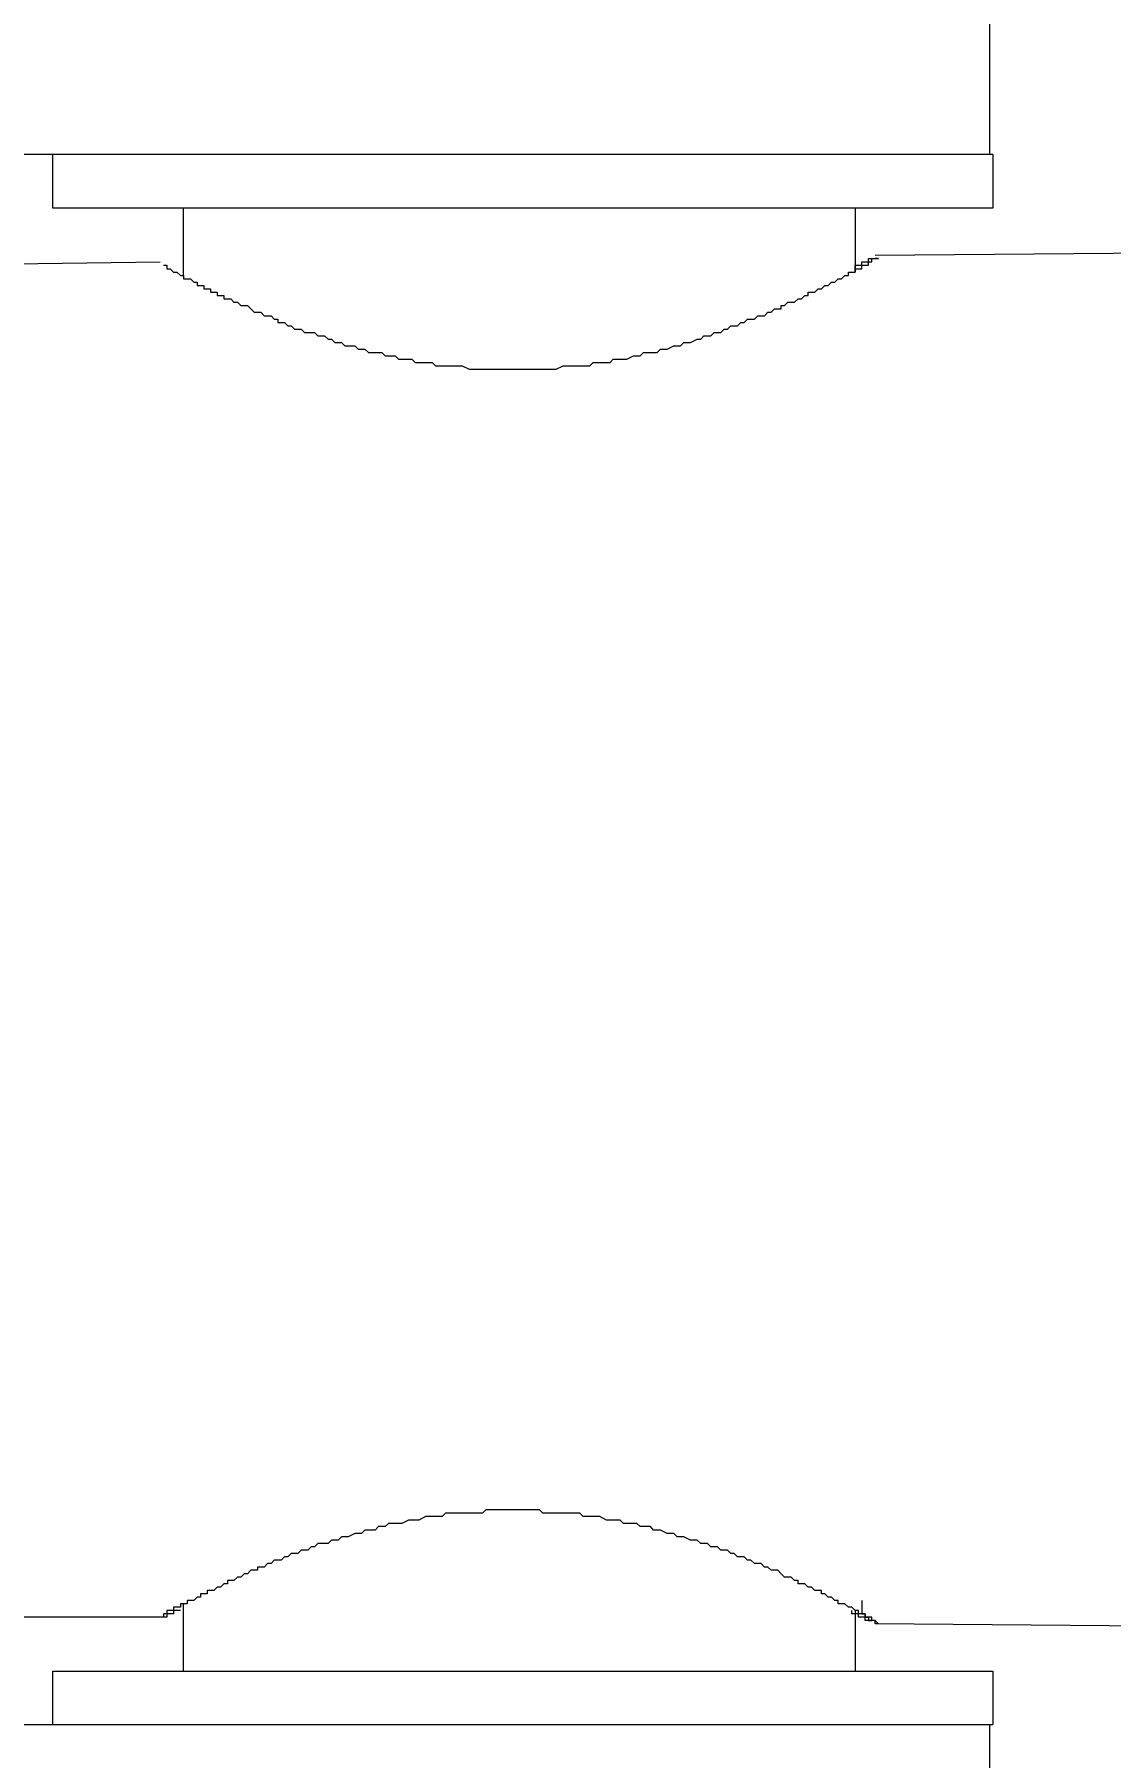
# Model space of a CAD drawing. Header units: millimetres. Extents: x -8913 to 62688, y -13000 to 43000.
# Drawn here: x 50457.78 to 50474.62, y 14121.65 to 14148.61 of the extents above; entities that cross this region are included whole.
import ezdxf

# ---------------------------------------------------------------- set-up
doc = ezdxf.new("R2010")
doc.units = ezdxf.units.MM
doc.header["$MEASUREMENT"] = 0
doc.header["$PDMODE"] = 1
for name, color, linetype, lineweight in [('07--DIM-2', 2, 'Continuous', 25), ('1735 X DT-5BR-FFP$0$N--SANITARY-2', 9, 'Continuous', 18), ('N--DRAINPOINT', 251, 'Continuous', 18), ('N--SANITARY-1', 9, 'Continuous', 18), ('Z--X-REF', 7, 'Continuous', 0)]:
    doc.layers.add(name, color=color, linetype=linetype, lineweight=lineweight)
doc.styles.add('ISO', font='isocp2.shx', dxfattribs={"width": 0.8})
doc.dimstyles.new('1-100_AR', dxfattribs={"dimtxt": 225, "dimasz": 100, "dimexe": 100, "dimexo": 100, "dimgap": 0, "dimtad": 0, "dimdec": 0, "dimzin": 12, "dimdsep": 46, "dimtxsty": 'ISO', "dimblk": 'ARCHTICK', "dimcen": 100, "dimdle": 100, "dimclrd": 8, "dimclre": 9, "dimclrt": 2, "dimadec": 0, "dimazin": 0, "dimtfac": 1, "dimtdec": 0, "dimtmove": 0, "dimatfit": 2, "dimldrblk": 'ARCHTICK', "dimfxl": 1, "dimtvp": 0.75, "dimtolj": 1, "dimtzin": 12, "dimlwd": 9, "dimlwe": 9, "dimarcsym": 0})

# ---------------------------------------------------------------- blocks, each defined once
blk = doc.blocks.new('1735 X DT-5BR-FFP$0$A$C491B616C')
at = {"lineweight": 9, "ltscale": 5}
for points in [[(-19.008, -17.053), (-18.583, -67.534)], [(16.18, -67.534), (16.605, -17.053)], [(-21.139, -64.635), (-86.148, -64.635)], [(-19.777, -64.551), (-21.139, -64.551)], [(-21.139, -76.574), (-21.139, -64.551)], [(-19.777, -88.427), (-19.777, -64.551)], [(18.736, -64.551), (17.372, -64.551)], [(17.372, -64.551), (17.372, -88.427)], [(18.736, -64.551), (18.736, -76.574)], [(83.659, -64.635), (18.736, -64.635)], [(-18.497, -67.534), (-18.583, -67.45), (-18.583, -67.534), (-18.497, -67.534), (-18.497, -67.62), (-18.412, -67.62), (-18.412, -67.705), (-18.412, -67.791), (-18.328, -67.791), (-18.328, -67.875), (-18.328, -67.961), (-18.242, -67.961), (-18.242, -68.046), (-18.157, -68.132), (-18.157, -68.216), (-18.071, -68.302), (-18.071, -68.387), (-18.071, -68.473), (-17.987, -68.473), (-17.987, -68.557), (-17.901, -68.644), (-17.901, -68.728), (-17.816, -68.814), (-17.816, -68.898), (-17.732, -68.898), (-17.732, -68.983), (-17.732, -69.069), (-17.646, -69.155), (-17.646, -69.24), (-17.561, -69.324), (-17.561, -69.41), (-17.561, -69.494), (-17.475, -69.494), (-17.475, -69.581), (-17.391, -69.667), (-17.391, -69.751), (-17.391, -69.836), (-17.305, -69.922), (-17.22, -70.008), (-17.22, -70.094), (-17.22, -70.177), (-17.136, -70.263), (-17.136, -70.349), (-17.05, -70.435), (-17.05, -70.519), (-17.05, -70.604), (-16.965, -70.69), (-16.965, -70.776), (-16.879, -70.86), (-16.879, -70.945), (-16.879, -71.031), (-16.793, -71.117), (-16.793, -71.202), (-16.709, -71.286), (-16.709, -71.372), (-16.709, -71.456), (-16.624, -71.543), (-16.624, -71.713), (-16.538, -71.798), (-16.538, -71.884), (-16.538, -71.968), (-16.452, -72.054), (-16.452, -72.139), (-16.452, -72.225), (-16.368, -72.395), (-16.368, -72.48), (-16.368, -72.566), (-16.282, -72.65), (-16.282, -72.736), (-16.282, -72.821), (-16.197, -72.991), (-16.197, -73.077), (-16.197, -73.163), (-16.111, -73.246), (-16.111, -73.418), (-16.111, -73.505), (-16.027, -73.587), (-16.027, -73.673), (-16.027, -73.846), (-16.027, -73.93), (-15.942, -74.014), (-15.942, -74.187), (-15.942, -74.271), (-15.942, -74.357), (-15.856, -74.528), (-15.856, -74.612), (-15.856, -74.698), (-15.856, -74.867), (-15.856, -74.953), (-15.772, -75.039), (-15.772, -75.208), (-15.772, -75.294), (-15.772, -75.379), (-15.772, -75.549), (-15.772, -75.635), (-15.772, -75.72), (-15.772, -75.89), (-15.772, -75.976), (-15.686, -76.061), (-15.686, -76.231), (-15.686, -76.317), (-15.686, -76.488), (-15.686, -76.574), (-15.686, -76.659), (-15.686, -76.829), (-15.686, -76.915), (-15.686, -77.001), (-15.686, -77.17), (-15.686, -77.256), (-15.686, -77.425), (-15.772, -77.511), (-15.772, -77.597), (-15.772, -77.768), (-15.772, -77.852), (-15.772, -77.938), (-15.772, -78.109), (-15.772, -78.193), (-15.772, -78.279), (-15.772, -78.448), (-15.856, -78.534), (-15.856, -78.621), (-15.856, -78.789), (-15.856, -78.875), (-15.856, -78.962), (-15.942, -79.13), (-15.942, -79.217), (-15.942, -79.301), (-15.942, -79.387), (-16.027, -79.558), (-16.027, -79.642), (-16.027, -79.728), (-16.027, -79.899), (-16.111, -79.985), (-16.111, -80.069), (-16.111, -80.154), (-16.197, -80.24), (-16.197, -80.409), (-16.197, -80.495), (-16.282, -80.581), (-16.282, -80.667), (-16.282, -80.751), (-16.368, -80.922), (-16.368, -81.008), (-16.368, -81.092), (-16.452, -81.179), (-16.452, -81.263), (-16.452, -81.349), (-16.538, -81.433), (-16.538, -81.604), (-16.538, -81.69), (-16.624, -81.775), (-16.624, -81.861), (-16.709, -81.945), (-16.709, -82.031), (-16.709, -82.116), (-16.793, -82.202), (-16.793, -82.286), (-16.793, -82.371), (-16.879, -82.457), (-16.879, -82.543), (-16.965, -82.627), (-16.965, -82.712), (-16.965, -82.798), (-17.05, -82.882), (-17.05, -82.968), (-17.136, -83.053), (-17.136, -83.139), (-17.136, -83.223), (-17.22, -83.223), (-17.22, -83.309), (-17.22, -83.395), (-17.305, -83.48), (-17.305, -83.564), (-17.391, -83.65), (-17.391, -83.736), (-17.475, -83.823), (-17.475, -83.905), (-17.475, -83.991), (-17.561, -83.991), (-17.561, -84.078), (-17.646, -84.164), (-17.646, -84.246), (-17.732, -84.332), (-17.732, -84.419), (-17.732, -84.505), (-17.816, -84.505), (-17.816, -84.589), (-17.816, -84.674), (-17.901, -84.674), (-17.901, -84.76), (-17.987, -84.844), (-17.987, -84.93), (-17.987, -85.015), (-18.071, -85.015), (-18.071, -85.101), (-18.071, -85.185), (-18.157, -85.185), (-18.157, -85.271), (-18.157, -85.356), (-18.242, -85.356), (-18.242, -85.442), (-18.242, -85.526), (-18.328, -85.526), (-18.328, -85.612), (-18.412, -85.612), (-18.412, -85.697)], [(15.839, -68.046), (15.925, -68.046), (15.925, -67.961), (15.925, -67.875), (16.009, -67.875), (16.009, -67.791), (16.009, -67.705), (16.095, -67.705), (16.095, -67.62)], [(-18.242, -68.046), (-19.777, -68.046)], [(17.372, -68.046), (15.754, -68.046)], [(-21.139, -85.783), (-21.139, -76.574)], [(18.736, -76.574), (18.736, -85.783)], [(-19.777, -85.101), (-18.071, -85.101)], [(-18.242, -85.185), (-18.242, -85.271), (-18.242, -85.356), (-18.328, -85.356), (-18.328, -85.442), (-18.328, -85.526), (-18.412, -85.526), (-18.412, -85.612), (-18.412, -85.697)], [(15.668, -85.101), (17.372, -85.101)], [(-18.412, -85.697), (-18.412, -91.922)], [(15.925, -91.922), (16.009, -85.697)], [(-21.139, -95.844), (-21.139, -85.783)], [(18.736, -85.783), (18.736, -95.844)], [(-21.139, -88.427), (-19.777, -88.427)], [(17.372, -88.427), (18.736, -88.427)]]:
    blk.add_lwpolyline(points, dxfattribs=at)
for points, knots in [([(-17.987, -67.875), (-17.987, -67.875), (-18.071, -67.875), (-18.071, -67.875), (-18.071, -67.875), (-18.157, -67.875), (-18.157, -67.875), (-18.157, -67.875), (-18.242, -67.875), (-18.242, -67.875), (-18.242, -67.875), (-18.328, -67.875), (-18.328, -67.875), (-18.328, -67.875), (-18.328, -67.791), (-18.328, -67.791), (-18.328, -67.791), (-18.412, -67.791), (-18.412, -67.791), (-18.412, -67.791), (-18.412, -67.705), (-18.412, -67.705), (-18.412, -67.705), (-18.497, -67.705), (-18.497, -67.705), (-18.497, -67.705), (-18.497, -67.62), (-18.497, -67.62), (-18.497, -67.62), (-18.497, -67.705), (-18.497, -67.705), (-18.497, -67.705), (-18.497, -67.791), (-18.497, -67.791), (-18.497, -67.791), (-18.412, -67.791), (-18.412, -67.791), (-18.412, -67.791), (-18.412, -67.875), (-18.412, -67.875), (-18.412, -67.875), (-18.412, -67.961), (-18.412, -67.961), (-18.412, -67.961), (-18.328, -67.961), (-18.328, -67.961), (-18.328, -67.961), (-18.328, -68.046), (-18.328, -68.046), (-18.328, -68.046), (-18.328, -68.132), (-18.328, -68.132), (-18.328, -68.132), (-18.242, -68.132), (-18.242, -68.132)], [0, 0, 0, 0, 1, 1, 1, 2, 2, 2, 3, 3, 3, 4, 4, 4, 5, 5, 5, 6, 6, 6, 7, 7, 7, 8, 8, 8, 9, 9, 9, 10, 10, 10, 11, 11, 11, 12, 12, 12, 13, 13, 13, 14, 14, 14, 15, 15, 15, 16, 16, 16, 17, 17, 17, 18, 18, 18, 18]), ([(15.925, -85.612), (15.925, -85.612), (15.925, -85.526), (15.925, -85.526), (15.925, -85.526), (15.839, -85.526), (15.839, -85.526), (15.839, -85.526), (15.839, -85.442), (15.839, -85.442), (15.839, -85.442), (15.754, -85.356), (15.754, -85.356), (15.754, -85.356), (15.754, -85.271), (15.754, -85.271), (15.754, -85.271), (15.668, -85.185), (15.668, -85.185), (15.668, -85.185), (15.668, -85.101), (15.668, -85.101), (15.668, -85.101), (15.584, -85.101), (15.584, -85.101), (15.584, -85.101), (15.584, -85.015), (15.584, -85.015), (15.584, -85.015), (15.584, -84.93), (15.584, -84.93), (15.584, -84.93), (15.498, -84.844), (15.498, -84.844), (15.498, -84.844), (15.498, -84.76), (15.498, -84.76), (15.498, -84.76), (15.412, -84.76), (15.412, -84.76), (15.412, -84.76), (15.412, -84.674), (15.412, -84.674), (15.412, -84.674), (15.412, -84.589), (15.412, -84.589), (15.412, -84.589), (15.327, -84.589), (15.327, -84.589), (15.327, -84.589), (15.327, -84.505), (15.327, -84.505), (15.327, -84.505), (15.327, -84.419), (15.327, -84.419), (15.327, -84.419), (15.241, -84.419), (15.241, -84.419), (15.241, -84.419), (15.241, -84.332), (15.241, -84.332), (15.241, -84.332), (15.241, -84.246), (15.241, -84.246), (15.241, -84.246), (15.157, -84.246), (15.157, -84.246), (15.157, -84.246), (15.157, -84.164), (15.157, -84.164), (15.157, -84.164), (15.157, -84.078), (15.157, -84.078), (15.157, -84.078), (15.071, -84.078), (15.071, -84.078), (15.071, -84.078), (15.071, -83.991), (15.071, -83.991), (15.071, -83.991), (15.071, -83.905), (15.071, -83.905), (15.071, -83.905), (14.986, -83.823), (14.986, -83.823), (14.986, -83.823), (14.986, -83.736), (14.986, -83.736), (14.986, -83.736), (14.902, -83.65), (14.902, -83.65), (14.902, -83.65), (14.902, -83.564), (14.902, -83.564), (14.902, -83.564), (14.902, -83.48), (14.902, -83.48), (14.902, -83.48), (14.816, -83.395), (14.816, -83.395), (14.816, -83.395), (14.731, -83.309), (14.731, -83.309), (14.731, -83.309), (14.731, -83.223), (14.731, -83.223), (14.731, -83.223), (14.731, -83.139), (14.731, -83.139), (14.731, -83.139), (14.645, -83.053), (14.645, -83.053), (14.645, -83.053), (14.645, -82.968), (14.645, -82.968), (14.645, -82.968), (14.645, -82.882), (14.645, -82.882), (14.645, -82.882), (14.561, -82.798), (14.561, -82.798), (14.561, -82.798), (14.561, -82.712), (14.561, -82.712), (14.561, -82.712), (14.475, -82.712), (14.475, -82.712), (14.475, -82.712), (14.475, -82.627), (14.475, -82.627), (14.475, -82.627), (14.475, -82.543), (14.475, -82.543), (14.475, -82.543), (14.39, -82.457), (14.39, -82.457), (14.39, -82.457), (14.39, -82.371), (14.39, -82.371), (14.39, -82.371), (14.306, -82.286), (14.306, -82.286), (14.306, -82.286), (14.306, -82.202), (14.306, -82.202), (14.306, -82.202), (14.306, -82.116), (14.306, -82.116), (14.306, -82.116), (14.22, -82.031), (14.22, -82.031), (14.22, -82.031), (14.22, -81.861), (14.22, -81.861), (14.22, -81.861), (14.22, -81.775), (14.22, -81.775), (14.22, -81.775), (14.135, -81.69), (14.135, -81.69), (14.135, -81.69), (14.135, -81.604), (14.135, -81.604), (14.135, -81.604), (14.135, -81.52), (14.135, -81.52), (14.135, -81.52), (14.049, -81.433), (14.049, -81.433), (14.049, -81.433), (14.049, -81.349), (14.049, -81.349), (14.049, -81.349), (13.965, -81.263), (13.965, -81.263), (13.965, -81.263), (13.965, -81.179), (13.965, -81.179), (13.965, -81.179), (13.965, -81.092), (13.965, -81.092), (13.965, -81.092), (13.879, -81.008), (13.879, -81.008), (13.879, -81.008), (13.879, -80.836), (13.879, -80.836), (13.879, -80.836), (13.879, -80.751), (13.879, -80.751), (13.879, -80.751), (13.794, -80.667), (13.794, -80.667), (13.794, -80.667), (13.794, -80.581), (13.794, -80.581), (13.794, -80.581), (13.794, -80.495), (13.794, -80.495), (13.794, -80.495), (13.71, -80.409), (13.71, -80.409), (13.71, -80.409), (13.71, -80.24), (13.71, -80.24), (13.71, -80.24), (13.71, -80.154), (13.71, -80.154), (13.71, -80.154), (13.71, -80.069), (13.71, -80.069), (13.71, -80.069), (13.624, -79.985), (13.624, -79.985), (13.624, -79.985), (13.624, -79.813), (13.624, -79.813), (13.624, -79.813), (13.624, -79.728), (13.624, -79.728), (13.624, -79.728), (13.539, -79.642), (13.539, -79.642), (13.539, -79.642), (13.539, -79.558), (13.539, -79.558), (13.539, -79.558), (13.539, -79.471), (13.539, -79.471), (13.539, -79.471), (13.539, -79.301), (13.539, -79.301), (13.539, -79.301), (13.453, -79.217), (13.453, -79.217), (13.453, -79.217), (13.453, -79.13), (13.453, -79.13), (13.453, -79.13), (13.453, -78.962), (13.453, -78.962), (13.453, -78.962), (13.453, -78.875), (13.453, -78.875), (13.453, -78.875), (13.453, -78.789), (13.453, -78.789), (13.453, -78.789), (13.369, -78.705), (13.369, -78.705), (13.369, -78.705), (13.369, -78.534), (13.369, -78.534), (13.369, -78.534), (13.369, -78.448), (13.369, -78.448), (13.369, -78.448), (13.369, -78.364), (13.369, -78.364), (13.369, -78.364), (13.369, -78.193), (13.369, -78.193), (13.369, -78.193), (13.369, -78.109), (13.369, -78.109), (13.369, -78.109), (13.369, -78.023), (13.369, -78.023), (13.369, -78.023), (13.283, -77.852), (13.283, -77.852), (13.283, -77.852), (13.283, -77.768), (13.283, -77.768), (13.283, -77.768), (13.283, -77.682), (13.283, -77.682), (13.283, -77.682), (13.283, -77.511), (13.283, -77.511), (13.283, -77.511), (13.283, -77.425), (13.283, -77.425), (13.283, -77.425), (13.283, -77.341), (13.283, -77.341), (13.283, -77.341), (13.283, -77.17), (13.283, -77.17), (13.283, -77.17), (13.283, -77.084), (13.283, -77.084), (13.283, -77.084), (13.283, -77.001), (13.283, -77.001), (13.283, -77.001), (13.283, -76.829), (13.283, -76.829), (13.283, -76.829), (13.283, -76.743), (13.283, -76.743), (13.283, -76.743), (13.283, -76.659), (13.283, -76.659), (13.283, -76.659), (13.283, -76.488), (13.283, -76.488), (13.283, -76.488), (13.283, -76.402), (13.283, -76.402), (13.283, -76.402), (13.283, -76.317), (13.283, -76.317), (13.283, -76.317), (13.283, -76.147), (13.283, -76.147), (13.283, -76.147), (13.283, -76.061), (13.283, -76.061), (13.283, -76.061), (13.283, -75.976), (13.283, -75.976), (13.283, -75.976), (13.283, -75.806), (13.283, -75.806), (13.283, -75.806), (13.283, -75.72), (13.283, -75.72), (13.283, -75.72), (13.283, -75.635), (13.283, -75.635), (13.283, -75.635), (13.369, -75.465), (13.369, -75.465), (13.369, -75.465), (13.369, -75.379), (13.369, -75.379), (13.369, -75.379), (13.369, -75.294), (13.369, -75.294), (13.369, -75.294), (13.369, -75.124), (13.369, -75.124), (13.369, -75.124), (13.369, -75.039), (13.369, -75.039), (13.369, -75.039), (13.369, -74.953), (13.369, -74.953), (13.369, -74.953), (13.369, -74.783), (13.369, -74.783), (13.369, -74.783), (13.453, -74.698), (13.453, -74.698), (13.453, -74.698), (13.453, -74.612), (13.453, -74.612), (13.453, -74.612), (13.453, -74.442), (13.453, -74.442), (13.453, -74.442), (13.453, -74.357), (13.453, -74.357), (13.453, -74.357), (13.453, -74.271), (13.453, -74.271), (13.453, -74.271), (13.539, -74.187), (13.539, -74.187), (13.539, -74.187), (13.539, -74.014), (13.539, -74.014), (13.539, -74.014), (13.539, -73.93), (13.539, -73.93), (13.539, -73.93), (13.539, -73.846), (13.539, -73.846), (13.539, -73.846), (13.624, -73.673), (13.624, -73.673), (13.624, -73.673), (13.624, -73.587), (13.624, -73.587), (13.624, -73.587), (13.624, -73.505), (13.624, -73.505), (13.624, -73.505), (13.71, -73.418), (13.71, -73.418), (13.71, -73.418), (13.71, -73.332), (13.71, -73.332), (13.71, -73.332), (13.71, -73.163), (13.71, -73.163), (13.71, -73.163), (13.71, -73.077), (13.71, -73.077), (13.71, -73.077), (13.794, -72.991), (13.794, -72.991), (13.794, -72.991), (13.794, -72.905), (13.794, -72.905), (13.794, -72.905), (13.794, -72.821), (13.794, -72.821), (13.794, -72.821), (13.879, -72.65), (13.879, -72.65), (13.879, -72.65), (13.879, -72.566), (13.879, -72.566), (13.879, -72.566), (13.879, -72.48), (13.879, -72.48), (13.879, -72.48), (13.965, -72.395), (13.965, -72.395), (13.965, -72.395), (13.965, -72.309), (13.965, -72.309), (13.965, -72.309), (13.965, -72.225), (13.965, -72.225), (13.965, -72.225), (14.049, -72.054), (14.049, -72.054), (14.049, -72.054), (14.049, -71.968), (14.049, -71.968), (14.049, -71.968), (14.135, -71.884), (14.135, -71.884), (14.135, -71.884), (14.135, -71.798), (14.135, -71.798), (14.135, -71.798), (14.135, -71.713), (14.135, -71.713), (14.135, -71.713), (14.22, -71.627), (14.22, -71.627), (14.22, -71.627), (14.22, -71.543), (14.22, -71.543), (14.22, -71.543), (14.22, -71.456), (14.22, -71.456), (14.22, -71.456), (14.306, -71.372), (14.306, -71.372), (14.306, -71.372), (14.306, -71.286), (14.306, -71.286), (14.306, -71.286), (14.39, -71.202), (14.39, -71.202), (14.39, -71.202), (14.39, -71.117), (14.39, -71.117), (14.39, -71.117), (14.39, -71.031), (14.39, -71.031), (14.39, -71.031), (14.475, -70.945), (14.475, -70.945), (14.475, -70.945), (14.475, -70.86), (14.475, -70.86), (14.475, -70.86), (14.561, -70.776), (14.561, -70.776), (14.561, -70.776), (14.561, -70.69), (14.561, -70.69), (14.561, -70.69), (14.561, -70.604), (14.561, -70.604), (14.561, -70.604), (14.645, -70.519), (14.645, -70.519), (14.645, -70.519), (14.645, -70.435), (14.645, -70.435), (14.645, -70.435), (14.645, -70.349), (14.645, -70.349), (14.645, -70.349), (14.731, -70.263), (14.731, -70.263), (14.731, -70.263), (14.731, -70.177), (14.731, -70.177), (14.731, -70.177), (14.816, -70.094), (14.816, -70.094), (14.816, -70.094), (14.816, -70.008), (14.816, -70.008), (14.816, -70.008), (14.816, -69.922), (14.816, -69.922), (14.816, -69.922), (14.902, -69.922), (14.902, -69.922), (14.902, -69.922), (14.902, -69.836), (14.902, -69.836), (14.902, -69.836), (14.986, -69.751), (14.986, -69.751), (14.986, -69.751), (14.986, -69.667), (14.986, -69.667), (14.986, -69.667), (14.986, -69.581), (14.986, -69.581), (14.986, -69.581), (15.071, -69.494), (15.071, -69.494), (15.071, -69.494), (15.071, -69.41), (15.071, -69.41), (15.071, -69.41), (15.157, -69.324), (15.157, -69.324), (15.157, -69.324), (15.157, -69.24), (15.157, -69.24), (15.157, -69.24), (15.241, -69.24), (15.241, -69.24), (15.241, -69.24), (15.241, -69.155), (15.241, -69.155), (15.241, -69.155), (15.241, -69.069), (15.241, -69.069), (15.241, -69.069), (15.327, -68.983), (15.327, -68.983), (15.327, -68.983), (15.327, -68.898), (15.327, -68.898), (15.327, -68.898), (15.412, -68.814), (15.412, -68.814), (15.412, -68.814), (15.412, -68.728), (15.412, -68.728), (15.412, -68.728), (15.498, -68.644), (15.498, -68.644), (15.498, -68.644), (15.498, -68.557), (15.498, -68.557), (15.498, -68.557), (15.584, -68.473), (15.584, -68.473), (15.584, -68.473), (15.584, -68.387), (15.584, -68.387), (15.584, -68.387), (15.668, -68.302), (15.668, -68.302), (15.668, -68.302), (15.668, -68.216), (15.668, -68.216), (15.668, -68.216), (15.754, -68.216), (15.754, -68.216), (15.754, -68.216), (15.754, -68.132), (15.754, -68.132), (15.754, -68.132), (15.754, -68.046), (15.754, -68.046), (15.754, -68.046), (15.839, -68.046), (15.839, -68.046), (15.839, -68.046), (15.839, -67.961), (15.839, -67.961), (15.839, -67.961), (15.839, -67.875), (15.839, -67.875), (15.839, -67.875), (15.925, -67.875), (15.925, -67.875), (15.925, -67.875), (15.925, -67.791), (15.925, -67.791), (15.925, -67.791), (15.925, -67.705), (15.925, -67.705), (15.925, -67.705), (16.009, -67.705), (16.009, -67.705), (16.009, -67.705), (16.009, -67.62), (16.009, -67.62), (16.009, -67.62), (16.095, -67.62), (16.095, -67.62), (16.095, -67.62), (16.095, -67.534), (16.095, -67.534), (16.095, -67.534), (16.095, -67.45), (16.095, -67.45), (16.095, -67.45), (16.095, -67.534), (16.095, -67.534)], [0, 0, 0, 0, 1, 1, 1, 2, 2, 2, 3, 3, 3, 4, 4, 4, 5, 5, 5, 6, 6, 6, 7, 7, 7, 8, 8, 8, 9, 9, 9, 10, 10, 10, 11, 11, 11, 12, 12, 12, 13, 13, 13, 14, 14, 14, 15, 15, 15, 16, 16, 16, 17, 17, 17, 18, 18, 18, 19, 19, 19, 20, 20, 20, 21, 21, 21, 22, 22, 22, 23, 23, 23, 24, 24, 24, 25, 25, 25, 26, 26, 26, 27, 27, 27, 28, 28, 28, 29, 29, 29, 30, 30, 30, 31, 31, 31, 32, 32, 32, 33, 33, 33, 34, 34, 34, 35, 35, 35, 36, 36, 36, 37, 37, 37, 38, 38, 38, 39, 39, 39, 40, 40, 40, 41, 41, 41, 42, 42, 42, 43, 43, 43, 44, 44, 44, 45, 45, 45, 46, 46, 46, 47, 47, 47, 48, 48, 48, 49, 49, 49, 50, 50, 50, 51, 51, 51, 52, 52, 52, 53, 53, 53, 54, 54, 54, 55, 55, 55, 56, 56, 56, 57, 57, 57, 58, 58, 58, 59, 59, 59, 60, 60, 60, 61, 61, 61, 62, 62, 62, 63, 63, 63, 64, 64, 64, 65, 65, 65, 66, 66, 66, 67, 67, 67, 68, 68, 68, 69, 69, 69, 70, 70, 70, 71, 71, 71, 72, 72, 72, 73, 73, 73, 74, 74, 74, 75, 75, 75, 76, 76, 76, 77, 77, 77, 78, 78, 78, 79, 79, 79, 80, 80, 80, 81, 81, 81, 82, 82, 82, 83, 83, 83, 84, 84, 84, 85, 85, 85, 86, 86, 86, 87, 87, 87, 88, 88, 88, 89, 89, 89, 90, 90, 90, 91, 91, 91, 92, 92, 92, 93, 93, 93, 94, 94, 94, 95, 95, 95, 96, 96, 96, 97, 97, 97, 98, 98, 98, 99, 99, 99, 100, 100, 100, 101, 101, 101, 102, 102, 102, 103, 103, 103, 104, 104, 104, 105, 105, 105, 106, 106, 106, 107, 107, 107, 108, 108, 108, 109, 109, 109, 110, 110, 110, 111, 111, 111, 112, 112, 112, 113, 113, 113, 114, 114, 114, 115, 115, 115, 116, 116, 116, 117, 117, 117, 118, 118, 118, 119, 119, 119, 120, 120, 120, 121, 121, 121, 122, 122, 122, 123, 123, 123, 124, 124, 124, 125, 125, 125, 126, 126, 126, 127, 127, 127, 128, 128, 128, 129, 129, 129, 130, 130, 130, 131, 131, 131, 132, 132, 132, 133, 133, 133, 134, 134, 134, 135, 135, 135, 136, 136, 136, 137, 137, 137, 138, 138, 138, 139, 139, 139, 140, 140, 140, 141, 141, 141, 142, 142, 142, 143, 143, 143, 144, 144, 144, 145, 145, 145, 146, 146, 146, 147, 147, 147, 148, 148, 148, 149, 149, 149, 150, 150, 150, 151, 151, 151, 152, 152, 152, 153, 153, 153, 154, 154, 154, 155, 155, 155, 156, 156, 156, 157, 157, 157, 158, 158, 158, 159, 159, 159, 160, 160, 160, 161, 161, 161, 162, 162, 162, 163, 163, 163, 164, 164, 164, 165, 165, 165, 166, 166, 166, 167, 167, 167, 168, 168, 168, 169, 169, 169, 170, 170, 170, 171, 171, 171, 172, 172, 172, 173, 173, 173, 174, 174, 174, 175, 175, 175, 176, 176, 176, 177, 177, 177, 178, 178, 178, 179, 179, 179, 180, 180, 180, 181, 181, 181, 182, 182, 182, 183, 183, 183, 184, 184, 184, 185, 185, 185, 186, 186, 186, 187, 187, 187, 188, 188, 188, 189, 189, 189, 190, 190, 190, 191, 191, 191, 192, 192, 192, 193, 193, 193, 194, 194, 194, 195, 195, 195, 196, 196, 196, 197, 197, 197, 198, 198, 198, 199, 199, 199, 200, 200, 200, 201, 201, 201, 202, 202, 202, 203, 203, 203, 204, 204, 204, 205, 205, 205, 205])]:
    blk.add_open_spline(points, degree=3, knots=knots, dxfattribs=at)
blk = doc.blocks.new('1735 X DT-5BR-FFP')
at = {"layer": '1735 X DT-5BR-FFP$0$N--SANITARY-2', "xscale": -0.6161137440758294, "yscale": 0.6161137440758294, "zscale": 0.6161137440758294, "rotation": 270}
blk.add_blockref('1735 X DT-5BR-FFP$0$A$C491B616C', (14725.049, 14135.19), dxfattribs=at)
blk = doc.blocks.new('_ArchTick')
at = {"color": 0, "const_width": 0.15}
blk.add_lwpolyline([(-0.5, -0.5), (0.5, 0.5)], dxfattribs=at)
blk = doc.blocks.new('*D94')
at = {"layer": '07--DIM-2', "color": 9, "lineweight": 9, "transparency": 16777216}
blk.add_line((50537.509, 13780.521), (50537.509, 13929.106), dxfattribs=at)
at = {"layer": '07--DIM-2', "color": 8, "lineweight": 9, "transparency": 16777216}
blk.add_line((48437.501, 13829.106), (50637.509, 13829.106), dxfattribs=at)
at = {"layer": 'Defpoints', "color": 0, "transparency": 16777216}
for p in [(48537.501, 13829.106), (50537.509, 13829.106), (50537.509, 13680.521)]:
    blk.add_point(p, dxfattribs=at)
at = {"layer": '07--DIM-2', "color": 8, "lineweight": 9, "transparency": 16777216, "xscale": 100, "yscale": 100, "zscale": 100}
for p, rotation in [((48537.501, 13829.106), 179.9999999943591), ((50537.509, 13829.106), 359.9999999943591)]:
    blk.add_blockref('_ArchTick', p, dxfattribs=dict(at, rotation=rotation))
at = {"layer": '07--DIM-2', "color": 2, "transparency": 16777216, "insert": (49537.505, 13997.889), "char_height": 225, "attachment_point": 5, "rotation": 360, "style": 'ISO'}
blk.add_mtext('\\A1;2000', dxfattribs=at)
blk = doc.blocks.new('A$C491B616C')
at = {"lineweight": 9, "ltscale": 5}
for points in [[(-19.008, -17.053), (-18.583, -67.534)], [(16.18, -67.534), (16.605, -17.053)], [(-21.139, -64.635), (-86.148, -64.635)], [(-19.777, -64.551), (-21.139, -64.551)], [(-21.139, -76.574), (-21.139, -64.551)], [(-19.777, -88.427), (-19.777, -64.551)], [(18.736, -64.551), (17.372, -64.551)], [(17.372, -64.551), (17.372, -88.427)], [(18.736, -64.551), (18.736, -76.574)], [(83.659, -64.635), (18.736, -64.635)], [(-18.497, -67.534), (-18.583, -67.45), (-18.583, -67.534), (-18.497, -67.534), (-18.497, -67.62), (-18.412, -67.62), (-18.412, -67.705), (-18.412, -67.791), (-18.328, -67.791), (-18.328, -67.875), (-18.328, -67.961), (-18.242, -67.961), (-18.242, -68.046), (-18.157, -68.132), (-18.157, -68.216), (-18.071, -68.302), (-18.071, -68.387), (-18.071, -68.473), (-17.987, -68.473), (-17.987, -68.557), (-17.901, -68.644), (-17.901, -68.728), (-17.816, -68.814), (-17.816, -68.898), (-17.732, -68.898), (-17.732, -68.983), (-17.732, -69.069), (-17.646, -69.155), (-17.646, -69.24), (-17.561, -69.324), (-17.561, -69.41), (-17.561, -69.494), (-17.475, -69.494), (-17.475, -69.581), (-17.391, -69.667), (-17.391, -69.751), (-17.391, -69.836), (-17.305, -69.922), (-17.22, -70.008), (-17.22, -70.094), (-17.22, -70.177), (-17.136, -70.263), (-17.136, -70.349), (-17.05, -70.435), (-17.05, -70.519), (-17.05, -70.604), (-16.965, -70.69), (-16.965, -70.776), (-16.879, -70.86), (-16.879, -70.945), (-16.879, -71.031), (-16.793, -71.117), (-16.793, -71.202), (-16.709, -71.286), (-16.709, -71.372), (-16.709, -71.456), (-16.624, -71.543), (-16.624, -71.713), (-16.538, -71.798), (-16.538, -71.884), (-16.538, -71.968), (-16.452, -72.054), (-16.452, -72.139), (-16.452, -72.225), (-16.368, -72.395), (-16.368, -72.48), (-16.368, -72.566), (-16.282, -72.65), (-16.282, -72.736), (-16.282, -72.821), (-16.197, -72.991), (-16.197, -73.077), (-16.197, -73.163), (-16.111, -73.246), (-16.111, -73.418), (-16.111, -73.505), (-16.027, -73.587), (-16.027, -73.673), (-16.027, -73.846), (-16.027, -73.93), (-15.942, -74.014), (-15.942, -74.187), (-15.942, -74.271), (-15.942, -74.357), (-15.856, -74.528), (-15.856, -74.612), (-15.856, -74.698), (-15.856, -74.867), (-15.856, -74.953), (-15.772, -75.039), (-15.772, -75.208), (-15.772, -75.294), (-15.772, -75.379), (-15.772, -75.549), (-15.772, -75.635), (-15.772, -75.72), (-15.772, -75.89), (-15.772, -75.976), (-15.686, -76.061), (-15.686, -76.231), (-15.686, -76.317), (-15.686, -76.488), (-15.686, -76.574), (-15.686, -76.659), (-15.686, -76.829), (-15.686, -76.915), (-15.686, -77.001), (-15.686, -77.17), (-15.686, -77.256), (-15.686, -77.425), (-15.772, -77.511), (-15.772, -77.597), (-15.772, -77.768), (-15.772, -77.852), (-15.772, -77.938), (-15.772, -78.109), (-15.772, -78.193), (-15.772, -78.279), (-15.772, -78.448), (-15.856, -78.534), (-15.856, -78.621), (-15.856, -78.789), (-15.856, -78.875), (-15.856, -78.962), (-15.942, -79.13), (-15.942, -79.217), (-15.942, -79.301), (-15.942, -79.387), (-16.027, -79.558), (-16.027, -79.642), (-16.027, -79.728), (-16.027, -79.899), (-16.111, -79.985), (-16.111, -80.069), (-16.111, -80.154), (-16.197, -80.24), (-16.197, -80.409), (-16.197, -80.495), (-16.282, -80.581), (-16.282, -80.667), (-16.282, -80.751), (-16.368, -80.922), (-16.368, -81.008), (-16.368, -81.092), (-16.452, -81.179), (-16.452, -81.263), (-16.452, -81.349), (-16.538, -81.433), (-16.538, -81.604), (-16.538, -81.69), (-16.624, -81.775), (-16.624, -81.861), (-16.709, -81.945), (-16.709, -82.031), (-16.709, -82.116), (-16.793, -82.202), (-16.793, -82.286), (-16.793, -82.371), (-16.879, -82.457), (-16.879, -82.543), (-16.965, -82.627), (-16.965, -82.712), (-16.965, -82.798), (-17.05, -82.882), (-17.05, -82.968), (-17.136, -83.053), (-17.136, -83.139), (-17.136, -83.223), (-17.22, -83.223), (-17.22, -83.309), (-17.22, -83.395), (-17.305, -83.48), (-17.305, -83.564), (-17.391, -83.65), (-17.391, -83.736), (-17.475, -83.823), (-17.475, -83.905), (-17.475, -83.991), (-17.561, -83.991), (-17.561, -84.078), (-17.646, -84.164), (-17.646, -84.246), (-17.732, -84.332), (-17.732, -84.419), (-17.732, -84.505), (-17.816, -84.505), (-17.816, -84.589), (-17.816, -84.674), (-17.901, -84.674), (-17.901, -84.76), (-17.987, -84.844), (-17.987, -84.93), (-17.987, -85.015), (-18.071, -85.015), (-18.071, -85.101), (-18.071, -85.185), (-18.157, -85.185), (-18.157, -85.271), (-18.157, -85.356), (-18.242, -85.356), (-18.242, -85.442), (-18.242, -85.526), (-18.328, -85.526), (-18.328, -85.612), (-18.412, -85.612), (-18.412, -85.697)], [(15.839, -68.046), (15.925, -68.046), (15.925, -67.961), (15.925, -67.875), (16.009, -67.875), (16.009, -67.791), (16.009, -67.705), (16.095, -67.705), (16.095, -67.62)], [(-18.242, -68.046), (-19.777, -68.046)], [(17.372, -68.046), (15.754, -68.046)], [(-21.139, -85.783), (-21.139, -76.574)], [(18.736, -76.574), (18.736, -85.783)], [(-19.777, -85.101), (-18.071, -85.101)], [(-18.242, -85.185), (-18.242, -85.271), (-18.242, -85.356), (-18.328, -85.356), (-18.328, -85.442), (-18.328, -85.526), (-18.412, -85.526), (-18.412, -85.612), (-18.412, -85.697)], [(15.668, -85.101), (17.372, -85.101)], [(-18.412, -85.697), (-18.412, -91.922)], [(15.925, -91.922), (16.009, -85.697)], [(-21.139, -95.844), (-21.139, -85.783)], [(18.736, -85.783), (18.736, -95.844)], [(-21.139, -88.427), (-19.777, -88.427)], [(17.372, -88.427), (18.736, -88.427)]]:
    blk.add_lwpolyline(points, dxfattribs=at)
for points, knots in [([(-17.987, -67.875), (-17.987, -67.875), (-18.071, -67.875), (-18.071, -67.875), (-18.071, -67.875), (-18.157, -67.875), (-18.157, -67.875), (-18.157, -67.875), (-18.242, -67.875), (-18.242, -67.875), (-18.242, -67.875), (-18.328, -67.875), (-18.328, -67.875), (-18.328, -67.875), (-18.328, -67.791), (-18.328, -67.791), (-18.328, -67.791), (-18.412, -67.791), (-18.412, -67.791), (-18.412, -67.791), (-18.412, -67.705), (-18.412, -67.705), (-18.412, -67.705), (-18.497, -67.705), (-18.497, -67.705), (-18.497, -67.705), (-18.497, -67.62), (-18.497, -67.62), (-18.497, -67.62), (-18.497, -67.705), (-18.497, -67.705), (-18.497, -67.705), (-18.497, -67.791), (-18.497, -67.791), (-18.497, -67.791), (-18.412, -67.791), (-18.412, -67.791), (-18.412, -67.791), (-18.412, -67.875), (-18.412, -67.875), (-18.412, -67.875), (-18.412, -67.961), (-18.412, -67.961), (-18.412, -67.961), (-18.328, -67.961), (-18.328, -67.961), (-18.328, -67.961), (-18.328, -68.046), (-18.328, -68.046), (-18.328, -68.046), (-18.328, -68.132), (-18.328, -68.132), (-18.328, -68.132), (-18.242, -68.132), (-18.242, -68.132)], [0, 0, 0, 0, 1, 1, 1, 2, 2, 2, 3, 3, 3, 4, 4, 4, 5, 5, 5, 6, 6, 6, 7, 7, 7, 8, 8, 8, 9, 9, 9, 10, 10, 10, 11, 11, 11, 12, 12, 12, 13, 13, 13, 14, 14, 14, 15, 15, 15, 16, 16, 16, 17, 17, 17, 18, 18, 18, 18]), ([(15.925, -85.612), (15.925, -85.612), (15.925, -85.526), (15.925, -85.526), (15.925, -85.526), (15.839, -85.526), (15.839, -85.526), (15.839, -85.526), (15.839, -85.442), (15.839, -85.442), (15.839, -85.442), (15.754, -85.356), (15.754, -85.356), (15.754, -85.356), (15.754, -85.271), (15.754, -85.271), (15.754, -85.271), (15.668, -85.185), (15.668, -85.185), (15.668, -85.185), (15.668, -85.101), (15.668, -85.101), (15.668, -85.101), (15.584, -85.101), (15.584, -85.101), (15.584, -85.101), (15.584, -85.015), (15.584, -85.015), (15.584, -85.015), (15.584, -84.93), (15.584, -84.93), (15.584, -84.93), (15.498, -84.844), (15.498, -84.844), (15.498, -84.844), (15.498, -84.76), (15.498, -84.76), (15.498, -84.76), (15.412, -84.76), (15.412, -84.76), (15.412, -84.76), (15.412, -84.674), (15.412, -84.674), (15.412, -84.674), (15.412, -84.589), (15.412, -84.589), (15.412, -84.589), (15.327, -84.589), (15.327, -84.589), (15.327, -84.589), (15.327, -84.505), (15.327, -84.505), (15.327, -84.505), (15.327, -84.419), (15.327, -84.419), (15.327, -84.419), (15.241, -84.419), (15.241, -84.419), (15.241, -84.419), (15.241, -84.332), (15.241, -84.332), (15.241, -84.332), (15.241, -84.246), (15.241, -84.246), (15.241, -84.246), (15.157, -84.246), (15.157, -84.246), (15.157, -84.246), (15.157, -84.164), (15.157, -84.164), (15.157, -84.164), (15.157, -84.078), (15.157, -84.078), (15.157, -84.078), (15.071, -84.078), (15.071, -84.078), (15.071, -84.078), (15.071, -83.991), (15.071, -83.991), (15.071, -83.991), (15.071, -83.905), (15.071, -83.905), (15.071, -83.905), (14.986, -83.823), (14.986, -83.823), (14.986, -83.823), (14.986, -83.736), (14.986, -83.736), (14.986, -83.736), (14.902, -83.65), (14.902, -83.65), (14.902, -83.65), (14.902, -83.564), (14.902, -83.564), (14.902, -83.564), (14.902, -83.48), (14.902, -83.48), (14.902, -83.48), (14.816, -83.395), (14.816, -83.395), (14.816, -83.395), (14.731, -83.309), (14.731, -83.309), (14.731, -83.309), (14.731, -83.223), (14.731, -83.223), (14.731, -83.223), (14.731, -83.139), (14.731, -83.139), (14.731, -83.139), (14.645, -83.053), (14.645, -83.053), (14.645, -83.053), (14.645, -82.968), (14.645, -82.968), (14.645, -82.968), (14.645, -82.882), (14.645, -82.882), (14.645, -82.882), (14.561, -82.798), (14.561, -82.798), (14.561, -82.798), (14.561, -82.712), (14.561, -82.712), (14.561, -82.712), (14.475, -82.712), (14.475, -82.712), (14.475, -82.712), (14.475, -82.627), (14.475, -82.627), (14.475, -82.627), (14.475, -82.543), (14.475, -82.543), (14.475, -82.543), (14.39, -82.457), (14.39, -82.457), (14.39, -82.457), (14.39, -82.371), (14.39, -82.371), (14.39, -82.371), (14.306, -82.286), (14.306, -82.286), (14.306, -82.286), (14.306, -82.202), (14.306, -82.202), (14.306, -82.202), (14.306, -82.116), (14.306, -82.116), (14.306, -82.116), (14.22, -82.031), (14.22, -82.031), (14.22, -82.031), (14.22, -81.861), (14.22, -81.861), (14.22, -81.861), (14.22, -81.775), (14.22, -81.775), (14.22, -81.775), (14.135, -81.69), (14.135, -81.69), (14.135, -81.69), (14.135, -81.604), (14.135, -81.604), (14.135, -81.604), (14.135, -81.52), (14.135, -81.52), (14.135, -81.52), (14.049, -81.433), (14.049, -81.433), (14.049, -81.433), (14.049, -81.349), (14.049, -81.349), (14.049, -81.349), (13.965, -81.263), (13.965, -81.263), (13.965, -81.263), (13.965, -81.179), (13.965, -81.179), (13.965, -81.179), (13.965, -81.092), (13.965, -81.092), (13.965, -81.092), (13.879, -81.008), (13.879, -81.008), (13.879, -81.008), (13.879, -80.836), (13.879, -80.836), (13.879, -80.836), (13.879, -80.751), (13.879, -80.751), (13.879, -80.751), (13.794, -80.667), (13.794, -80.667), (13.794, -80.667), (13.794, -80.581), (13.794, -80.581), (13.794, -80.581), (13.794, -80.495), (13.794, -80.495), (13.794, -80.495), (13.71, -80.409), (13.71, -80.409), (13.71, -80.409), (13.71, -80.24), (13.71, -80.24), (13.71, -80.24), (13.71, -80.154), (13.71, -80.154), (13.71, -80.154), (13.71, -80.069), (13.71, -80.069), (13.71, -80.069), (13.624, -79.985), (13.624, -79.985), (13.624, -79.985), (13.624, -79.813), (13.624, -79.813), (13.624, -79.813), (13.624, -79.728), (13.624, -79.728), (13.624, -79.728), (13.539, -79.642), (13.539, -79.642), (13.539, -79.642), (13.539, -79.558), (13.539, -79.558), (13.539, -79.558), (13.539, -79.471), (13.539, -79.471), (13.539, -79.471), (13.539, -79.301), (13.539, -79.301), (13.539, -79.301), (13.453, -79.217), (13.453, -79.217), (13.453, -79.217), (13.453, -79.13), (13.453, -79.13), (13.453, -79.13), (13.453, -78.962), (13.453, -78.962), (13.453, -78.962), (13.453, -78.875), (13.453, -78.875), (13.453, -78.875), (13.453, -78.789), (13.453, -78.789), (13.453, -78.789), (13.369, -78.705), (13.369, -78.705), (13.369, -78.705), (13.369, -78.534), (13.369, -78.534), (13.369, -78.534), (13.369, -78.448), (13.369, -78.448), (13.369, -78.448), (13.369, -78.364), (13.369, -78.364), (13.369, -78.364), (13.369, -78.193), (13.369, -78.193), (13.369, -78.193), (13.369, -78.109), (13.369, -78.109), (13.369, -78.109), (13.369, -78.023), (13.369, -78.023), (13.369, -78.023), (13.283, -77.852), (13.283, -77.852), (13.283, -77.852), (13.283, -77.768), (13.283, -77.768), (13.283, -77.768), (13.283, -77.682), (13.283, -77.682), (13.283, -77.682), (13.283, -77.511), (13.283, -77.511), (13.283, -77.511), (13.283, -77.425), (13.283, -77.425), (13.283, -77.425), (13.283, -77.341), (13.283, -77.341), (13.283, -77.341), (13.283, -77.17), (13.283, -77.17), (13.283, -77.17), (13.283, -77.084), (13.283, -77.084), (13.283, -77.084), (13.283, -77.001), (13.283, -77.001), (13.283, -77.001), (13.283, -76.829), (13.283, -76.829), (13.283, -76.829), (13.283, -76.743), (13.283, -76.743), (13.283, -76.743), (13.283, -76.659), (13.283, -76.659), (13.283, -76.659), (13.283, -76.488), (13.283, -76.488), (13.283, -76.488), (13.283, -76.402), (13.283, -76.402), (13.283, -76.402), (13.283, -76.317), (13.283, -76.317), (13.283, -76.317), (13.283, -76.147), (13.283, -76.147), (13.283, -76.147), (13.283, -76.061), (13.283, -76.061), (13.283, -76.061), (13.283, -75.976), (13.283, -75.976), (13.283, -75.976), (13.283, -75.806), (13.283, -75.806), (13.283, -75.806), (13.283, -75.72), (13.283, -75.72), (13.283, -75.72), (13.283, -75.635), (13.283, -75.635), (13.283, -75.635), (13.369, -75.465), (13.369, -75.465), (13.369, -75.465), (13.369, -75.379), (13.369, -75.379), (13.369, -75.379), (13.369, -75.294), (13.369, -75.294), (13.369, -75.294), (13.369, -75.124), (13.369, -75.124), (13.369, -75.124), (13.369, -75.039), (13.369, -75.039), (13.369, -75.039), (13.369, -74.953), (13.369, -74.953), (13.369, -74.953), (13.369, -74.783), (13.369, -74.783), (13.369, -74.783), (13.453, -74.698), (13.453, -74.698), (13.453, -74.698), (13.453, -74.612), (13.453, -74.612), (13.453, -74.612), (13.453, -74.442), (13.453, -74.442), (13.453, -74.442), (13.453, -74.357), (13.453, -74.357), (13.453, -74.357), (13.453, -74.271), (13.453, -74.271), (13.453, -74.271), (13.539, -74.187), (13.539, -74.187), (13.539, -74.187), (13.539, -74.014), (13.539, -74.014), (13.539, -74.014), (13.539, -73.93), (13.539, -73.93), (13.539, -73.93), (13.539, -73.846), (13.539, -73.846), (13.539, -73.846), (13.624, -73.673), (13.624, -73.673), (13.624, -73.673), (13.624, -73.587), (13.624, -73.587), (13.624, -73.587), (13.624, -73.505), (13.624, -73.505), (13.624, -73.505), (13.71, -73.418), (13.71, -73.418), (13.71, -73.418), (13.71, -73.332), (13.71, -73.332), (13.71, -73.332), (13.71, -73.163), (13.71, -73.163), (13.71, -73.163), (13.71, -73.077), (13.71, -73.077), (13.71, -73.077), (13.794, -72.991), (13.794, -72.991), (13.794, -72.991), (13.794, -72.905), (13.794, -72.905), (13.794, -72.905), (13.794, -72.821), (13.794, -72.821), (13.794, -72.821), (13.879, -72.65), (13.879, -72.65), (13.879, -72.65), (13.879, -72.566), (13.879, -72.566), (13.879, -72.566), (13.879, -72.48), (13.879, -72.48), (13.879, -72.48), (13.965, -72.395), (13.965, -72.395), (13.965, -72.395), (13.965, -72.309), (13.965, -72.309), (13.965, -72.309), (13.965, -72.225), (13.965, -72.225), (13.965, -72.225), (14.049, -72.054), (14.049, -72.054), (14.049, -72.054), (14.049, -71.968), (14.049, -71.968), (14.049, -71.968), (14.135, -71.884), (14.135, -71.884), (14.135, -71.884), (14.135, -71.798), (14.135, -71.798), (14.135, -71.798), (14.135, -71.713), (14.135, -71.713), (14.135, -71.713), (14.22, -71.627), (14.22, -71.627), (14.22, -71.627), (14.22, -71.543), (14.22, -71.543), (14.22, -71.543), (14.22, -71.456), (14.22, -71.456), (14.22, -71.456), (14.306, -71.372), (14.306, -71.372), (14.306, -71.372), (14.306, -71.286), (14.306, -71.286), (14.306, -71.286), (14.39, -71.202), (14.39, -71.202), (14.39, -71.202), (14.39, -71.117), (14.39, -71.117), (14.39, -71.117), (14.39, -71.031), (14.39, -71.031), (14.39, -71.031), (14.475, -70.945), (14.475, -70.945), (14.475, -70.945), (14.475, -70.86), (14.475, -70.86), (14.475, -70.86), (14.561, -70.776), (14.561, -70.776), (14.561, -70.776), (14.561, -70.69), (14.561, -70.69), (14.561, -70.69), (14.561, -70.604), (14.561, -70.604), (14.561, -70.604), (14.645, -70.519), (14.645, -70.519), (14.645, -70.519), (14.645, -70.435), (14.645, -70.435), (14.645, -70.435), (14.645, -70.349), (14.645, -70.349), (14.645, -70.349), (14.731, -70.263), (14.731, -70.263), (14.731, -70.263), (14.731, -70.177), (14.731, -70.177), (14.731, -70.177), (14.816, -70.094), (14.816, -70.094), (14.816, -70.094), (14.816, -70.008), (14.816, -70.008), (14.816, -70.008), (14.816, -69.922), (14.816, -69.922), (14.816, -69.922), (14.902, -69.922), (14.902, -69.922), (14.902, -69.922), (14.902, -69.836), (14.902, -69.836), (14.902, -69.836), (14.986, -69.751), (14.986, -69.751), (14.986, -69.751), (14.986, -69.667), (14.986, -69.667), (14.986, -69.667), (14.986, -69.581), (14.986, -69.581), (14.986, -69.581), (15.071, -69.494), (15.071, -69.494), (15.071, -69.494), (15.071, -69.41), (15.071, -69.41), (15.071, -69.41), (15.157, -69.324), (15.157, -69.324), (15.157, -69.324), (15.157, -69.24), (15.157, -69.24), (15.157, -69.24), (15.241, -69.24), (15.241, -69.24), (15.241, -69.24), (15.241, -69.155), (15.241, -69.155), (15.241, -69.155), (15.241, -69.069), (15.241, -69.069), (15.241, -69.069), (15.327, -68.983), (15.327, -68.983), (15.327, -68.983), (15.327, -68.898), (15.327, -68.898), (15.327, -68.898), (15.412, -68.814), (15.412, -68.814), (15.412, -68.814), (15.412, -68.728), (15.412, -68.728), (15.412, -68.728), (15.498, -68.644), (15.498, -68.644), (15.498, -68.644), (15.498, -68.557), (15.498, -68.557), (15.498, -68.557), (15.584, -68.473), (15.584, -68.473), (15.584, -68.473), (15.584, -68.387), (15.584, -68.387), (15.584, -68.387), (15.668, -68.302), (15.668, -68.302), (15.668, -68.302), (15.668, -68.216), (15.668, -68.216), (15.668, -68.216), (15.754, -68.216), (15.754, -68.216), (15.754, -68.216), (15.754, -68.132), (15.754, -68.132), (15.754, -68.132), (15.754, -68.046), (15.754, -68.046), (15.754, -68.046), (15.839, -68.046), (15.839, -68.046), (15.839, -68.046), (15.839, -67.961), (15.839, -67.961), (15.839, -67.961), (15.839, -67.875), (15.839, -67.875), (15.839, -67.875), (15.925, -67.875), (15.925, -67.875), (15.925, -67.875), (15.925, -67.791), (15.925, -67.791), (15.925, -67.791), (15.925, -67.705), (15.925, -67.705), (15.925, -67.705), (16.009, -67.705), (16.009, -67.705), (16.009, -67.705), (16.009, -67.62), (16.009, -67.62), (16.009, -67.62), (16.095, -67.62), (16.095, -67.62), (16.095, -67.62), (16.095, -67.534), (16.095, -67.534), (16.095, -67.534), (16.095, -67.45), (16.095, -67.45), (16.095, -67.45), (16.095, -67.534), (16.095, -67.534)], [0, 0, 0, 0, 1, 1, 1, 2, 2, 2, 3, 3, 3, 4, 4, 4, 5, 5, 5, 6, 6, 6, 7, 7, 7, 8, 8, 8, 9, 9, 9, 10, 10, 10, 11, 11, 11, 12, 12, 12, 13, 13, 13, 14, 14, 14, 15, 15, 15, 16, 16, 16, 17, 17, 17, 18, 18, 18, 19, 19, 19, 20, 20, 20, 21, 21, 21, 22, 22, 22, 23, 23, 23, 24, 24, 24, 25, 25, 25, 26, 26, 26, 27, 27, 27, 28, 28, 28, 29, 29, 29, 30, 30, 30, 31, 31, 31, 32, 32, 32, 33, 33, 33, 34, 34, 34, 35, 35, 35, 36, 36, 36, 37, 37, 37, 38, 38, 38, 39, 39, 39, 40, 40, 40, 41, 41, 41, 42, 42, 42, 43, 43, 43, 44, 44, 44, 45, 45, 45, 46, 46, 46, 47, 47, 47, 48, 48, 48, 49, 49, 49, 50, 50, 50, 51, 51, 51, 52, 52, 52, 53, 53, 53, 54, 54, 54, 55, 55, 55, 56, 56, 56, 57, 57, 57, 58, 58, 58, 59, 59, 59, 60, 60, 60, 61, 61, 61, 62, 62, 62, 63, 63, 63, 64, 64, 64, 65, 65, 65, 66, 66, 66, 67, 67, 67, 68, 68, 68, 69, 69, 69, 70, 70, 70, 71, 71, 71, 72, 72, 72, 73, 73, 73, 74, 74, 74, 75, 75, 75, 76, 76, 76, 77, 77, 77, 78, 78, 78, 79, 79, 79, 80, 80, 80, 81, 81, 81, 82, 82, 82, 83, 83, 83, 84, 84, 84, 85, 85, 85, 86, 86, 86, 87, 87, 87, 88, 88, 88, 89, 89, 89, 90, 90, 90, 91, 91, 91, 92, 92, 92, 93, 93, 93, 94, 94, 94, 95, 95, 95, 96, 96, 96, 97, 97, 97, 98, 98, 98, 99, 99, 99, 100, 100, 100, 101, 101, 101, 102, 102, 102, 103, 103, 103, 104, 104, 104, 105, 105, 105, 106, 106, 106, 107, 107, 107, 108, 108, 108, 109, 109, 109, 110, 110, 110, 111, 111, 111, 112, 112, 112, 113, 113, 113, 114, 114, 114, 115, 115, 115, 116, 116, 116, 117, 117, 117, 118, 118, 118, 119, 119, 119, 120, 120, 120, 121, 121, 121, 122, 122, 122, 123, 123, 123, 124, 124, 124, 125, 125, 125, 126, 126, 126, 127, 127, 127, 128, 128, 128, 129, 129, 129, 130, 130, 130, 131, 131, 131, 132, 132, 132, 133, 133, 133, 134, 134, 134, 135, 135, 135, 136, 136, 136, 137, 137, 137, 138, 138, 138, 139, 139, 139, 140, 140, 140, 141, 141, 141, 142, 142, 142, 143, 143, 143, 144, 144, 144, 145, 145, 145, 146, 146, 146, 147, 147, 147, 148, 148, 148, 149, 149, 149, 150, 150, 150, 151, 151, 151, 152, 152, 152, 153, 153, 153, 154, 154, 154, 155, 155, 155, 156, 156, 156, 157, 157, 157, 158, 158, 158, 159, 159, 159, 160, 160, 160, 161, 161, 161, 162, 162, 162, 163, 163, 163, 164, 164, 164, 165, 165, 165, 166, 166, 166, 167, 167, 167, 168, 168, 168, 169, 169, 169, 170, 170, 170, 171, 171, 171, 172, 172, 172, 173, 173, 173, 174, 174, 174, 175, 175, 175, 176, 176, 176, 177, 177, 177, 178, 178, 178, 179, 179, 179, 180, 180, 180, 181, 181, 181, 182, 182, 182, 183, 183, 183, 184, 184, 184, 185, 185, 185, 186, 186, 186, 187, 187, 187, 188, 188, 188, 189, 189, 189, 190, 190, 190, 191, 191, 191, 192, 192, 192, 193, 193, 193, 194, 194, 194, 195, 195, 195, 196, 196, 196, 197, 197, 197, 198, 198, 198, 199, 199, 199, 200, 200, 200, 201, 201, 201, 202, 202, 202, 203, 203, 203, 204, 204, 204, 205, 205, 205, 205])]:
    blk.add_open_spline(points, degree=3, knots=knots, dxfattribs=at)
blk = doc.blocks.new('A$C5A397BC0')
at = {"layer": 'N--SANITARY-1', "xscale": -0.6161137440758294, "yscale": 0.6161137440758294, "zscale": 0.6161137440758294, "rotation": 270}
blk.add_blockref('A$C491B616C', (-274.95, 7685.19), dxfattribs=at)

msp = doc.modelspace()

# ---------------------------------------------------------------- block references
at = {"layer": 'Z--X-REF'}
msp.add_blockref('1735 X DT-5BR-FFP', (35787.501, 0), dxfattribs=at)

# ---------------------------------------------------------------- next in the draw order: block references
at = {"layer": 'N--DRAINPOINT'}
msp.add_blockref('A$C5A397BC0', (50787.5, 6450), dxfattribs=at)

# ---------------------------------------------------------------- next in the draw order: dimensions: what is measured, and where the dimension line sits
at = {"layer": '07--DIM-2'}
dim = msp.add_linear_dim(base=(50537.509, 13829.106), p1=(48537.501, 13829.106), p2=(50537.509, 13680.521), angle=180, dimstyle='1-100_AR', override={"dimtmove": 1}, dxfattribs=at)
dim.commit()
dim.dimension.update_dxf_attribs({"geometry": '*D94', "text_midpoint": (49537.505, 13997.889)})

doc.saveas('drawing.dxf')
